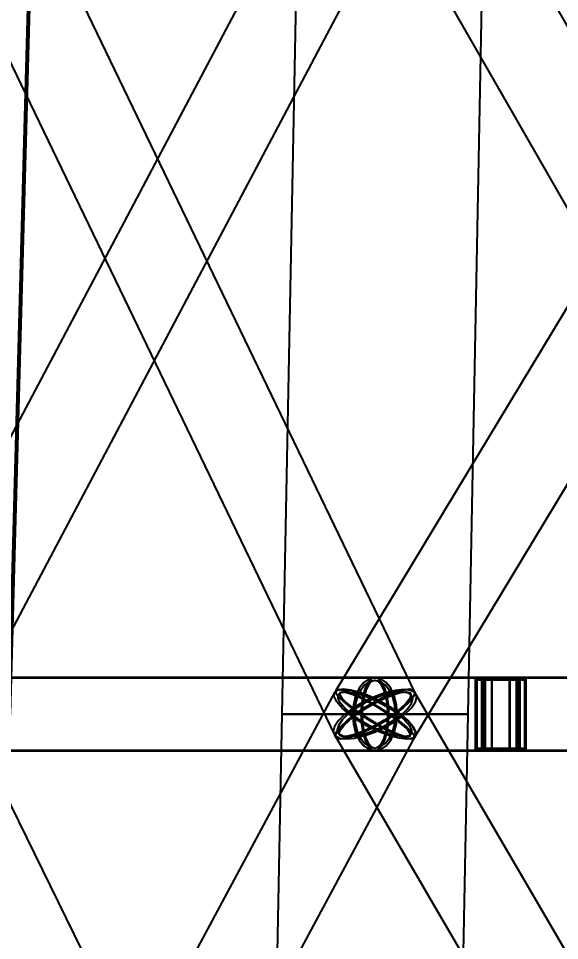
# Model space of a CAD drawing. Header units: millimetres. Extents: x -123812 to 252100, y -3000 to 639000.
# Drawn here: x -8129 to -5129, y 408745 to 413857 of the extents above; entities that cross this region are included whole.
import ezdxf

# ---------------------------------------------------------------- set-up
doc = ezdxf.new("R2010")
doc.units = ezdxf.units.MM
doc.layers.add('D-STR-DIM', color=7, linetype='Continuous', lineweight=13)
doc.layers.add('D-STR-STRC', color=7, linetype='Continuous', lineweight=25)
doc.styles.add('OpenSansCondensed-Light', font='OpenSansCondensed-Light.ttf')
doc.styles.add('TOWER_UNICODE', font='Arial Unicode.ttf')
doc.dimstyles.new('EZDXF', dxfattribs={"dimtxt": 0.25, "dimasz": 0.175, "dimexe": 0.375, "dimexo": 0.125, "dimgap": 0.1, "dimtad": 1, "dimlfac": 100, "dimzin": 12, "dimdsep": 46, "dimtxsty": 'OpenSansCondensed-Light', "dimblk": 'ARCHTICK', "dimcen": 2.5, "dimazin": 3, "dimtfac": 0.5, "dimtmove": 2, "dimatfit": 3})

# ---------------------------------------------------------------- blocks, each defined once
blk = doc.blocks.new('_ARCHTICK')
at = {"color": 0, "linetype": 'BYBLOCK', "const_width": 0.15}
blk.add_lwpolyline([(-0.5, -0.5), (0.5, 0.5)], dxfattribs=at)

msp = doc.modelspace()

# ---------------------------------------------------------------- linework, layer by layer
at = {"layer": 'D-STR-STRC'}
for points in [[(-6280.3, 415118.4), (-8926.1, 410118.4), (-8927.3, 410096.7), (-8913.2, 410068.4), (-8884.6, 410035.4), (-8843.5, 410000), (-8792.8, 409964.6), (-8735.8, 409931.6), (-8676.4, 409903.3), (-8618.8, 409881.6), (-8566.8, 409868), (-8523.9, 409863.3), (-8493.2, 409868), (-8476.6, 409881.6), (-5830.8, 414881.6)], [(-8787.1, 414881.6), (-6376, 409881.6), (-6352, 409868), (-6314.4, 409863.3), (-6265.8, 409868), (-6209.5, 409881.6), (-6149.3, 409903.3), (-6089.4, 409931.6), (-6033.8, 409964.6), (-5986.3, 410000), (-5950.1, 410035.4), (-5927.7, 410068.4), (-5920.7, 410096.7), (-5929.5, 410118.4), (-8340.6, 415118.4)], [(-3351.5, 415132), (-6369.7, 410132), (-6369.5, 410118.4), (-6354.5, 410096.7), (-6325.7, 410068.4), (-6285.2, 410035.4), (-6235.6, 410000), (-6180.4, 409964.6), (-6123.3, 409931.6), (-6068.3, 409903.3), (-6019, 409881.6), (-5978.8, 409868), (-5950.4, 409863.3), (-5935.9, 409868), (-2917.7, 414868)], [(-2970.2, 410132), (-5840.9, 415132), (-5863.1, 415136.7), (-5898.4, 415132), (-5944.5, 415118.4), (-5998.1, 415096.7), (-6055.6, 415068.4), (-6113.1, 415035.4), (-6166.7, 415000), (-6212.8, 414964.6), (-6248.1, 414931.6), (-6270.3, 414903.3), (-6277.8, 414881.6), (-6270.2, 414868), (-3399.6, 409868)], [(-8701.3, 409796.8), (-6152.8, 409796.8), (-6120.8, 409803.7), (-6090.9, 409824), (-6065.3, 409856.3), (-6045.7, 409898.4), (-6033.3, 409947.4), (-6029.1, 410000), (-6033.3, 410052.6), (-6045.7, 410101.6), (-6065.3, 410143.7), (-6090.9, 410176), (-6120.8, 410196.3), (-6152.8, 410203.2), (-8701.3, 410203.2)], [(-8701.3, 409796.8), (-6152.8, 409796.8), (-6120.8, 409803.7), (-6090.9, 409824), (-6065.3, 409856.3), (-6045.7, 409898.4), (-6033.3, 409947.4), (-6029.1, 410000), (-6033.3, 410052.6), (-6045.7, 410101.6), (-6065.3, 410143.7), (-6090.9, 410176), (-6120.8, 410196.3), (-6152.8, 410203.2), (-8701.3, 410203.2)], [(-3184.9, 410203.2), (-6152.8, 410203.2), (-6172.9, 410196.3), (-6191.7, 410176), (-6207.8, 410143.7), (-6220.1, 410101.6), (-6227.9, 410052.6), (-6230.5, 410000), (-6227.9, 409947.4), (-6220.1, 409898.4), (-6207.8, 409856.3), (-6191.7, 409824), (-6172.9, 409803.7), (-6152.8, 409796.8), (-3184.9, 409796.8)], [(-3184.9, 410203.2), (-6152.8, 410203.2), (-6172.9, 410196.3), (-6191.7, 410176), (-6207.8, 410143.7), (-6220.1, 410101.6), (-6227.9, 410052.6), (-6230.5, 410000), (-6227.9, 409947.4), (-6220.1, 409898.4), (-6207.8, 409856.3), (-6191.7, 409824), (-6172.9, 409803.7), (-6152.8, 409796.8), (-3184.9, 409796.8)], [(-8614.8, 404880.3), (-5928.8, 409880.3), (-5927.3, 409902.3), (-5941.2, 409930.9), (-5969.6, 409964.2), (-6010.4, 410000), (-6060.9, 410035.8), (-6117.7, 410069.1), (-6176.9, 410097.7), (-6234.4, 410119.7), (-6286.4, 410133.5), (-6329.2, 410138.2), (-6360.1, 410133.5), (-6376.8, 410119.7), (-9062.8, 405119.7)], [(-6027.4, 405119.7), (-8478.7, 410119.7), (-8502.7, 410133.5), (-8540.3, 410138.2), (-8588.8, 410133.5), (-8645, 410119.7), (-8705.1, 410097.7), (-8764.9, 410069.1), (-8820.3, 410035.8), (-8867.7, 410000), (-8903.7, 409964.2), (-8925.9, 409930.9), (-8932.8, 409902.3), (-8924, 409880.3), (-6472.6, 404880.3)], [(-3021.4, 405133.5), (-5938.9, 410133.5), (-5961.1, 410138.2), (-5996.4, 410133.5), (-6042.3, 410119.7), (-6095.7, 410097.7), (-6153, 410069.1), (-6210.4, 410035.8), (-6263.8, 410000), (-6309.6, 409964.2), (-6344.7, 409930.9), (-6366.8, 409902.3), (-6374.3, 409880.3), (-6366.6, 409866.5), (-3449.1, 404866.5)]]:
    msp.add_lwpolyline(points, dxfattribs=at)
for points in [[(-9229.4, 410000), (-8173.3, 410000), (-8036.9, 415000), (-9090.8, 415000)], [(-9217.5, 410000), (-8185.2, 410000), (-8048.1, 415000), (-9079.6, 415000)], [(-6669, 410000), (-5636.6, 410000), (-5539.9, 415000), (-6571.3, 415000)], [(-6669, 410000), (-5636.6, 410000), (-5539.9, 415000), (-6571.3, 415000)], [(-6276.5, 410000), (-6272.3, 409947.4), (-6259.9, 409898.4), (-6240.2, 409856.3), (-6214.6, 409824), (-6184.8, 409803.7), (-6152.8, 409796.8), (-6120.8, 409803.7), (-6090.9, 409824), (-6065.3, 409856.3), (-6045.7, 409898.4), (-6033.3, 409947.4), (-6029.1, 410000), (-6033.3, 410052.6), (-6045.7, 410101.6), (-6065.3, 410143.7), (-6090.9, 410176), (-6120.8, 410196.3), (-6152.8, 410203.2), (-6184.8, 410196.3), (-6214.6, 410176), (-6240.2, 410143.7), (-6259.9, 410101.6), (-6272.3, 410052.6)], [(-6276.5, 410000), (-6272.3, 409947.4), (-6259.9, 409898.4), (-6240.2, 409856.3), (-6214.6, 409824), (-6184.8, 409803.7), (-6152.8, 409796.8), (-6120.8, 409803.7), (-6090.9, 409824), (-6065.3, 409856.3), (-6045.7, 409898.4), (-6033.3, 409947.4), (-6029.1, 410000), (-6033.3, 410052.6), (-6045.7, 410101.6), (-6065.3, 410143.7), (-6090.9, 410176), (-6120.8, 410196.3), (-6152.8, 410203.2), (-6184.8, 410196.3), (-6214.6, 410176), (-6240.2, 410143.7), (-6259.9, 410101.6), (-6272.3, 410052.6)], [(-6230.5, 410000), (-6227.9, 409947.4), (-6220.1, 409898.4), (-6207.8, 409856.3), (-6191.7, 409824), (-6172.9, 409803.7), (-6152.8, 409796.8), (-6132.7, 409803.7), (-6113.9, 409824), (-6097.8, 409856.3), (-6085.4, 409898.4), (-6077.7, 409947.4), (-6075, 410000), (-6077.7, 410052.6), (-6085.4, 410101.6), (-6097.8, 410143.7), (-6113.9, 410176), (-6132.7, 410196.3), (-6152.8, 410203.2), (-6172.9, 410196.3), (-6191.7, 410176), (-6207.8, 410143.7), (-6220.1, 410101.6), (-6227.9, 410052.6)], [(-6230.5, 410000), (-6227.9, 409947.4), (-6220.1, 409898.4), (-6207.8, 409856.3), (-6191.7, 409824), (-6172.9, 409803.7), (-6152.8, 409796.8), (-6132.7, 409803.7), (-6113.9, 409824), (-6097.8, 409856.3), (-6085.4, 409898.4), (-6077.7, 409947.4), (-6075, 410000), (-6077.7, 410052.6), (-6085.4, 410101.6), (-6097.8, 410143.7), (-6113.9, 410176), (-6132.7, 410196.3), (-6152.8, 410203.2), (-6172.9, 410196.3), (-6191.7, 410176), (-6207.8, 410143.7), (-6220.1, 410101.6), (-6227.9, 410052.6)], [(-10764, 409800), (-5348.4, 409800), (-5348.4, 410200), (-10764, 410200)], [(-9590.6, 409800), (-5314, 409800), (-5314, 410200), (-9590.6, 410200)], [(-9590.6, 409800), (-5314, 409800), (-5314, 410200), (-9590.6, 410200)], [(-6266.7, 410000), (-6262.9, 409951.5), (-6251.5, 409906.4), (-6233.4, 409867.6), (-6209.8, 409837.9), (-6182.3, 409819.2), (-6152.8, 409812.8), (-6123.3, 409819.2), (-6095.8, 409837.9), (-6072.2, 409867.6), (-6054.1, 409906.4), (-6042.7, 409951.5), (-6038.8, 410000), (-6042.7, 410048.5), (-6054.1, 410093.6), (-6072.2, 410132.4), (-6095.8, 410162.1), (-6123.3, 410180.8), (-6152.8, 410187.2), (-6182.3, 410180.8), (-6209.8, 410162.1), (-6233.4, 410132.4), (-6251.5, 410093.6), (-6262.9, 410048.5)], [(-6266.7, 410000), (-6262.9, 409951.5), (-6251.5, 409906.4), (-6233.4, 409867.6), (-6209.8, 409837.9), (-6182.3, 409819.2), (-6152.8, 409812.8), (-6123.3, 409819.2), (-6095.8, 409837.9), (-6072.2, 409867.6), (-6054.1, 409906.4), (-6042.7, 409951.5), (-6038.8, 410000), (-6042.7, 410048.5), (-6054.1, 410093.6), (-6072.2, 410132.4), (-6095.8, 410162.1), (-6123.3, 410180.8), (-6152.8, 410187.2), (-6182.3, 410180.8), (-6209.8, 410162.1), (-6233.4, 410132.4), (-6251.5, 410093.6), (-6262.9, 410048.5)], [(-6224.4, 410000), (-6222, 409951.5), (-6214.8, 409906.4), (-6203.4, 409867.6), (-6188.6, 409837.9), (-6171.3, 409819.2), (-6152.8, 409812.8), (-6134.2, 409819.2), (-6117, 409837.9), (-6102.1, 409867.6), (-6090.7, 409906.4), (-6083.6, 409951.5), (-6081.1, 410000), (-6083.6, 410048.5), (-6090.7, 410093.6), (-6102.1, 410132.4), (-6117, 410162.1), (-6134.2, 410180.8), (-6152.8, 410187.2), (-6171.3, 410180.8), (-6188.6, 410162.1), (-6203.4, 410132.4), (-6214.8, 410093.6), (-6222, 410048.5)], [(-6224.4, 410000), (-6222, 409951.5), (-6214.8, 409906.4), (-6203.4, 409867.6), (-6188.6, 409837.9), (-6171.3, 409819.2), (-6152.8, 409812.8), (-6134.2, 409819.2), (-6117, 409837.9), (-6102.1, 409867.6), (-6090.7, 409906.4), (-6083.6, 409951.5), (-6081.1, 410000), (-6083.6, 410048.5), (-6090.7, 410093.6), (-6102.1, 410132.4), (-6117, 410162.1), (-6134.2, 410180.8), (-6152.8, 410187.2), (-6171.3, 410180.8), (-6188.6, 410162.1), (-6203.4, 410132.4), (-6214.8, 410093.6), (-6222, 410048.5)], [(-5314, 410200), (-5596.9, 410200), (-5596.9, 409800), (-5314, 409800)], [(-5314, 410200), (-5596.9, 410200), (-5596.9, 409800), (-5314, 409800)], [(-5322.5, 410188), (-5588.4, 410188), (-5588.4, 409812), (-5322.5, 409812)], [(-5322.5, 410188), (-5588.4, 410188), (-5588.4, 409812), (-5322.5, 409812)], [(-5348.4, 410200), (-5562.5, 410200), (-5562.5, 409800), (-5348.4, 409800)], [(-5354.8, 410188), (-5556.1, 410188), (-5556.1, 409812), (-5354.8, 409812)], [(-5548.2, 409800), (92.8, 409800), (92.8, 410200), (-5548.2, 410200)], [(-5362.7, 410200), (-5548.2, 410200), (-5548.2, 409800), (-5362.7, 409800)], [(-5368.3, 410188), (-5542.7, 410188), (-5542.7, 409812), (-5368.3, 409812)], [(-5507.2, 409800), (51.8, 409800), (51.8, 410200), (-5507.2, 410200)], [(-5403.7, 410200), (-5507.2, 410200), (-5507.2, 409800), (-5403.7, 409800)], [(-5507.2, 409800), (51.8, 409800), (51.8, 410200), (-5507.2, 410200)], [(-5403.7, 410200), (-5507.2, 410200), (-5507.2, 409800), (-5403.7, 409800)], [(-5406.8, 410188), (-5504.1, 410188), (-5504.1, 409812), (-5406.8, 409812)], [(-5406.8, 410188), (-5504.1, 410188), (-5504.1, 409812), (-5406.8, 409812)], [(-6319.3, 410000), (-6355.5, 409964.6), (-6377.8, 409931.6), (-6384.8, 409903.3), (-6376, 409881.6), (-6352, 409868), (-6314.4, 409863.3), (-6265.8, 409868), (-6209.5, 409881.6), (-6149.3, 409903.3), (-6089.4, 409931.6), (-6033.8, 409964.6), (-5986.3, 410000), (-5950.1, 410035.4), (-5927.7, 410068.4), (-5920.7, 410096.7), (-5929.5, 410118.4), (-5953.5, 410132), (-5991.1, 410136.7), (-6039.7, 410132), (-6096, 410118.4), (-6156.2, 410096.7), (-6216.2, 410068.4), (-6271.8, 410035.4)], [(-6010.4, 410000), (-5969.6, 409964.2), (-5941.2, 409930.9), (-5927.3, 409902.3), (-5928.8, 409880.3), (-5945.5, 409866.5), (-5976.3, 409861.8), (-6019.2, 409866.5), (-6071.1, 409880.3), (-6128.7, 409902.3), (-6187.8, 409930.9), (-6244.6, 409964.2), (-6295.2, 410000), (-6336, 410035.8), (-6364.3, 410069.1), (-6378.2, 410097.7), (-6376.8, 410119.7), (-6360.1, 410133.5), (-6329.2, 410138.2), (-6286.4, 410133.5), (-6234.4, 410119.7), (-6176.9, 410097.7), (-6117.7, 410069.1), (-6060.9, 410035.8)], [(-6041.8, 410000), (-6095.2, 409964.2), (-6152.5, 409930.9), (-6209.8, 409902.3), (-6263.3, 409880.3), (-6309.2, 409866.5), (-6344.5, 409861.8), (-6366.6, 409866.5), (-6374.3, 409880.3), (-6366.8, 409902.3), (-6344.7, 409930.9), (-6309.6, 409964.2), (-6263.8, 410000), (-6210.4, 410035.8), (-6153, 410069.1), (-6095.7, 410097.7), (-6042.3, 410119.7), (-5996.4, 410133.5), (-5961.1, 410138.2), (-5938.9, 410133.5), (-5931.3, 410119.7), (-5938.8, 410097.7), (-5960.8, 410069.1), (-5996, 410035.8)], [(-6235.6, 410000), (-6180.4, 409964.6), (-6123.3, 409931.6), (-6068.3, 409903.3), (-6019, 409881.6), (-5978.8, 409868), (-5950.4, 409863.3), (-5935.9, 409868), (-5936.1, 409881.6), (-5951.1, 409903.3), (-5979.8, 409931.6), (-6020.4, 409964.6), (-6069.9, 410000), (-6125.1, 410035.4), (-6182.2, 410068.4), (-6237.3, 410096.7), (-6286.6, 410118.4), (-6326.8, 410132), (-6355.1, 410136.7), (-6369.7, 410132), (-6369.5, 410118.4), (-6354.5, 410096.7), (-6325.7, 410068.4), (-6285.2, 410035.4)], [(-6302.9, 410000), (-6335.5, 409968.1), (-6355.7, 409938.4), (-6362, 409912.9), (-6354.1, 409893.3), (-6332.4, 409881), (-6298.5, 409876.8), (-6254.7, 409881), (-6203.9, 409893.3), (-6149.7, 409912.9), (-6095.6, 409938.4), (-6045.5, 409968.1), (-6002.7, 410000), (-5970, 410031.9), (-5949.9, 410061.6), (-5943.6, 410087.1), (-5951.5, 410106.7), (-5973.1, 410119), (-6007, 410123.2), (-6050.9, 410119), (-6101.6, 410106.7), (-6155.9, 410087.1), (-6209.9, 410061.6), (-6260.1, 410031.9)], [(-6024.4, 410000), (-5987.6, 409967.7), (-5962.1, 409937.7), (-5949.5, 409911.9), (-5950.8, 409892.1), (-5965.9, 409879.6), (-5993.7, 409875.4), (-6032.3, 409879.6), (-6079.2, 409892.1), (-6131, 409911.9), (-6184.4, 409937.7), (-6235.6, 409967.7), (-6281.1, 410000), (-6317.9, 410032.3), (-6343.5, 410062.3), (-6356, 410088.1), (-6354.7, 410107.9), (-6339.7, 410120.4), (-6311.9, 410124.6), (-6273.2, 410120.4), (-6226.4, 410107.9), (-6174.5, 410088.1), (-6121.2, 410062.3), (-6070, 410032.3)], [(-6052.7, 410000), (-6100.9, 409967.7), (-6152.5, 409937.7), (-6204.2, 409911.9), (-6252.4, 409892.1), (-6293.8, 409879.6), (-6325.6, 409875.4), (-6345.6, 409879.6), (-6352.5, 409892.1), (-6345.7, 409911.9), (-6325.8, 409937.7), (-6294.1, 409967.7), (-6252.8, 410000), (-6204.7, 410032.3), (-6153, 410062.3), (-6101.3, 410088.1), (-6053.1, 410107.9), (-6011.8, 410120.4), (-5980, 410124.6), (-5960, 410120.4), (-5953.1, 410107.9), (-5959.8, 410088.1), (-5979.7, 410062.3), (-6011.4, 410032.3)], [(-6227.5, 410000), (-6177.7, 409968.1), (-6126.2, 409938.4), (-6076.6, 409912.9), (-6032.1, 409893.3), (-5995.9, 409881), (-5970.3, 409876.8), (-5957.2, 409881), (-5957.4, 409893.3), (-5970.9, 409912.9), (-5996.9, 409938.4), (-6033.4, 409968.1), (-6078.1, 410000), (-6127.8, 410031.9), (-6179.3, 410061.6), (-6229, 410087.1), (-6273.4, 410106.7), (-6309.7, 410119), (-6335.2, 410123.2), (-6348.3, 410119), (-6348.1, 410106.7), (-6334.6, 410087.1), (-6308.7, 410061.6), (-6272.2, 410031.9)], [(-6766.6, 405000), (-5733.4, 405000), (-5636.6, 410000), (-6669, 410000)], [(-6766.6, 405000), (-5733.4, 405000), (-5636.6, 410000), (-6669, 410000)], [(-5636.6, 410000), (-5654.2, 410000), (-5705.8, 410000), (-5787.8, 410000), (-5894.7, 410000), (-6019.2, 410000), (-6152.8, 410000), (-6286.4, 410000), (-6410.9, 410000), (-6517.8, 410000), (-6599.8, 410000), (-6651.4, 410000), (-6669, 410000), (-6651.4, 410000), (-6599.8, 410000), (-6517.8, 410000), (-6410.9, 410000), (-6286.4, 410000), (-6152.8, 410000), (-6019.2, 410000), (-5894.7, 410000), (-5787.8, 410000), (-5705.8, 410000), (-5654.2, 410000)], [(-5636.6, 410000), (-5654.2, 410000), (-5705.8, 410000), (-5787.8, 410000), (-5894.7, 410000), (-6019.2, 410000), (-6152.8, 410000), (-6286.4, 410000), (-6410.9, 410000), (-6517.8, 410000), (-6599.8, 410000), (-6651.4, 410000), (-6669, 410000), (-6651.4, 410000), (-6599.8, 410000), (-6517.8, 410000), (-6410.9, 410000), (-6286.4, 410000), (-6152.8, 410000), (-6019.2, 410000), (-5894.7, 410000), (-5787.8, 410000), (-5705.8, 410000), (-5654.2, 410000)]]:
    msp.add_lwpolyline(points, close=True, dxfattribs=at)

# ---------------------------------------------------------------- dimensions: what is measured, and where the dimension line sits
at = {"layer": 'D-STR-DIM'}
msp.add_linear_dim(base=(-112000, 0), p1=(0, 0), p2=(0, 634000), angle=90, dimstyle='EZDXF', override={"dimtxt": 8400, "dimasz": 3750, "dimexe": 2100, "dimexo": 1800, "dimgap": 2100, "dimtad": 1, "dimdec": 0, "dimlfac": 1, "dimlunit": 2, "dimtxsty": 'TOWER_UNICODE', "dimclrd": 7, "dimclre": 7, "dimclrt": 7}, dxfattribs=at).render()

doc.saveas('drawing.dxf')
